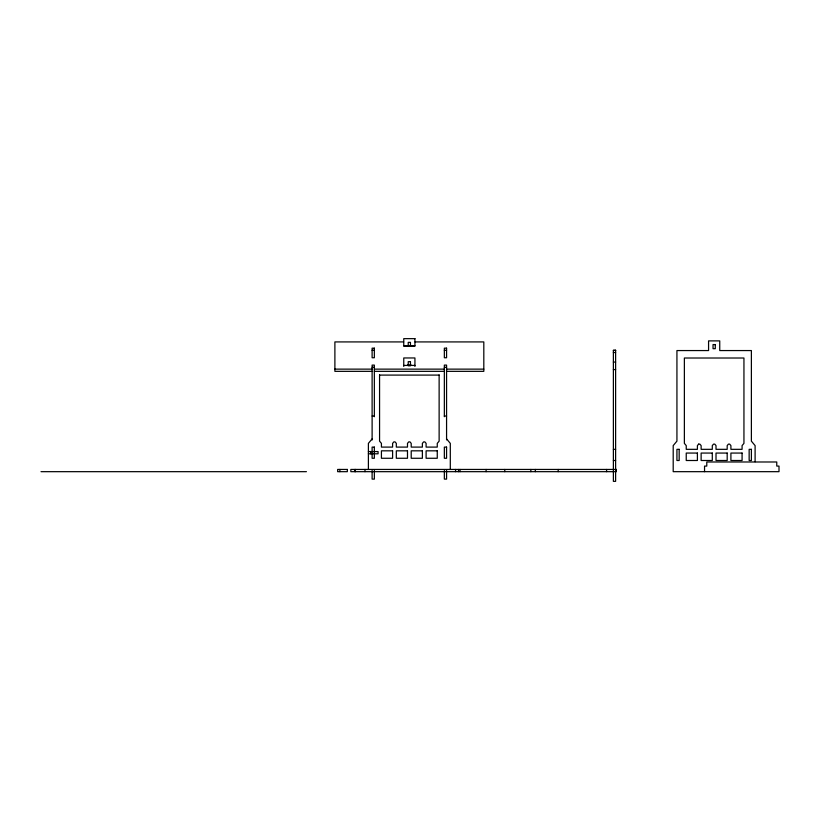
<?xml version="1.0" encoding="UTF-8"?>
<svg xmlns="http://www.w3.org/2000/svg" width="820" height="820" viewBox="0 0 820 820"><rect width="100%" height="100%" fill="white"/><g stroke="black" fill="none" stroke-linecap="round" stroke-linejoin="round"><path stroke-width="1.23" d="M372.116 438.905L368.395 443.374L368.395 469.44M403.614 341.919L334.888 341.919L334.888 371.347L372.116 371.347M415.074 341.919L483.81 341.919L483.81 371.347L446.572 371.347M403.758 345.784L414.93 345.784M372.116 350.304L374.351 350.304M444.348 350.304L446.572 350.304M613.38 350.396L615.615 350.396M613.38 352.538L615.615 352.538M613.38 362.071L615.615 362.071M407.489 365.095L411.209 365.095M403.758 365.433L414.93 365.433M372.116 367.309L374.351 367.35M444.348 367.35L446.572 367.309M334.888 369.133L372.116 369.133M374.351 369.133L444.348 369.133M446.572 369.133L483.81 369.133M613.38 369.584L615.615 369.584M374.351 371.347L444.348 371.347M379.568 375.088L439.13 375.088M372.116 416.037L374.351 416.037M444.348 416.037L446.572 416.037M613.38 449.329L615.615 449.329M368.395 451.564L378.071 451.564L378.071 453.798L368.395 453.798M613.38 460.502L615.615 460.502M41 471.674L306.424 471.674M446.572 438.905L450.303 443.374L450.303 469.44M755.107 461.742L755.107 445.608L751.386 441.139L751.386 350.56L719.745 350.56L719.745 340.884L708.572 340.884L708.572 350.56L676.93 350.56L676.93 441.139L673.199 445.608L673.199 471.674L779 471.674L779 466.088L776.765 466.088L776.765 461.988L706.778 461.988L706.778 466.088L704.544 466.088L704.544 471.674M606.585 469.44L606.585 471.674M558.184 469.44L558.184 471.674M535.316 469.44L535.316 471.674M530.847 469.44L530.847 471.674M504.782 469.44L504.782 471.674M486.096 469.44L486.096 471.674M460.04 469.44L460.04 471.674M458.544 469.44L458.544 471.674M455.571 469.44L455.571 471.674M446.572 439.868L446.572 365.095L444.348 365.095L444.348 416.714M446.572 470.536L446.572 479.116L444.348 479.116L444.348 470.536M439.13 374.883L439.13 441.139L437.265 443.374L437.265 447.095L426.103 447.095L426.103 443.374L424.862 441.888L423.622 441.888L422.382 443.374L422.382 447.095L411.209 447.095L411.209 443.374L409.969 441.888L408.729 441.888L407.489 443.374L407.489 447.095L396.316 447.095L396.316 443.374L395.076 441.888L393.836 441.888L392.595 443.374L392.595 447.095L381.423 447.095L381.423 443.374L379.568 441.139L379.568 374.883M414.93 366.427L414.93 357.961L403.758 357.961L403.758 366.427M410.461 346.45L410.461 342.35L408.227 342.35L408.227 346.45M374.351 416.714L374.351 365.095L372.116 365.095L372.116 439.991M374.351 470.536L374.351 479.116L372.116 479.116L372.116 470.536M370.63 451.564L370.63 453.798M364.992 469.44L364.992 471.674M355.306 469.44L355.306 471.674M354.937 469.44L354.937 471.674M339.89 469.44L339.89 471.674M698.64 444.122L697.4 445.608L697.4 449.329L686.237 449.329L686.237 445.608L684.372 443.374L684.372 358.012L743.945 358.012L743.945 443.374L742.079 445.608L742.079 449.329L730.907 449.329L730.907 445.608L729.667 444.122L728.426 444.122L727.186 445.608L727.186 449.329L716.014 449.329L716.014 445.608L714.774 444.122L713.533 444.122L712.293 445.608L712.293 449.329L701.131 449.329L701.131 445.608L699.88 444.122L698.64 444.122M414.93 338.65L403.758 338.65L403.758 346.122L414.93 346.122L414.93 338.65M715.276 344.584L713.041 344.584L713.041 348.684L715.276 348.684L715.276 344.584M374.351 348.162L372.116 348.162L372.116 357.745L374.351 357.745L374.351 348.162M446.572 348.162L444.348 348.162L444.348 357.745L446.572 357.745L446.572 348.162M615.615 350.273L613.38 350.273L613.38 481.35L615.615 481.35L615.615 350.273M410.461 361.661L408.227 361.661L408.227 365.761L410.461 365.761L410.461 361.661M374.351 447.095L372.116 447.095L372.116 458.267L374.351 458.267L374.351 447.095M446.572 447.095L444.348 447.095L444.348 458.267L446.572 458.267L446.572 447.095M679.165 449.329L676.93 449.329L676.93 460.502L679.165 460.502L679.165 449.329M751.386 449.329L749.152 449.329L749.152 460.502L751.386 460.502L751.386 449.329M392.595 450.826L381.423 450.826L381.423 458.267L392.595 458.267L392.595 450.826M407.489 450.826L396.316 450.826L396.316 458.267L407.489 458.267L407.489 450.826M422.382 450.826L411.209 450.826L411.209 458.267L422.382 458.267L422.382 450.826M437.265 450.826L426.103 450.826L426.103 458.267L437.265 458.267L437.265 450.826M697.4 453.06L686.237 453.06L686.237 460.502L697.4 460.502L697.4 453.06M712.293 453.06L701.131 453.06L701.131 460.502L712.293 460.502L712.293 453.06M727.186 453.06L716.014 453.06L716.014 460.502L727.186 460.502L727.186 453.06M742.079 453.06L730.907 453.06L730.907 460.502L742.079 460.502L742.079 453.06M347.332 469.44L337.655 469.44L337.655 471.674L347.332 471.674L347.332 469.44M616.261 469.44L350.837 469.44L350.837 471.674L616.261 471.674L616.261 469.44"/></g></svg>
